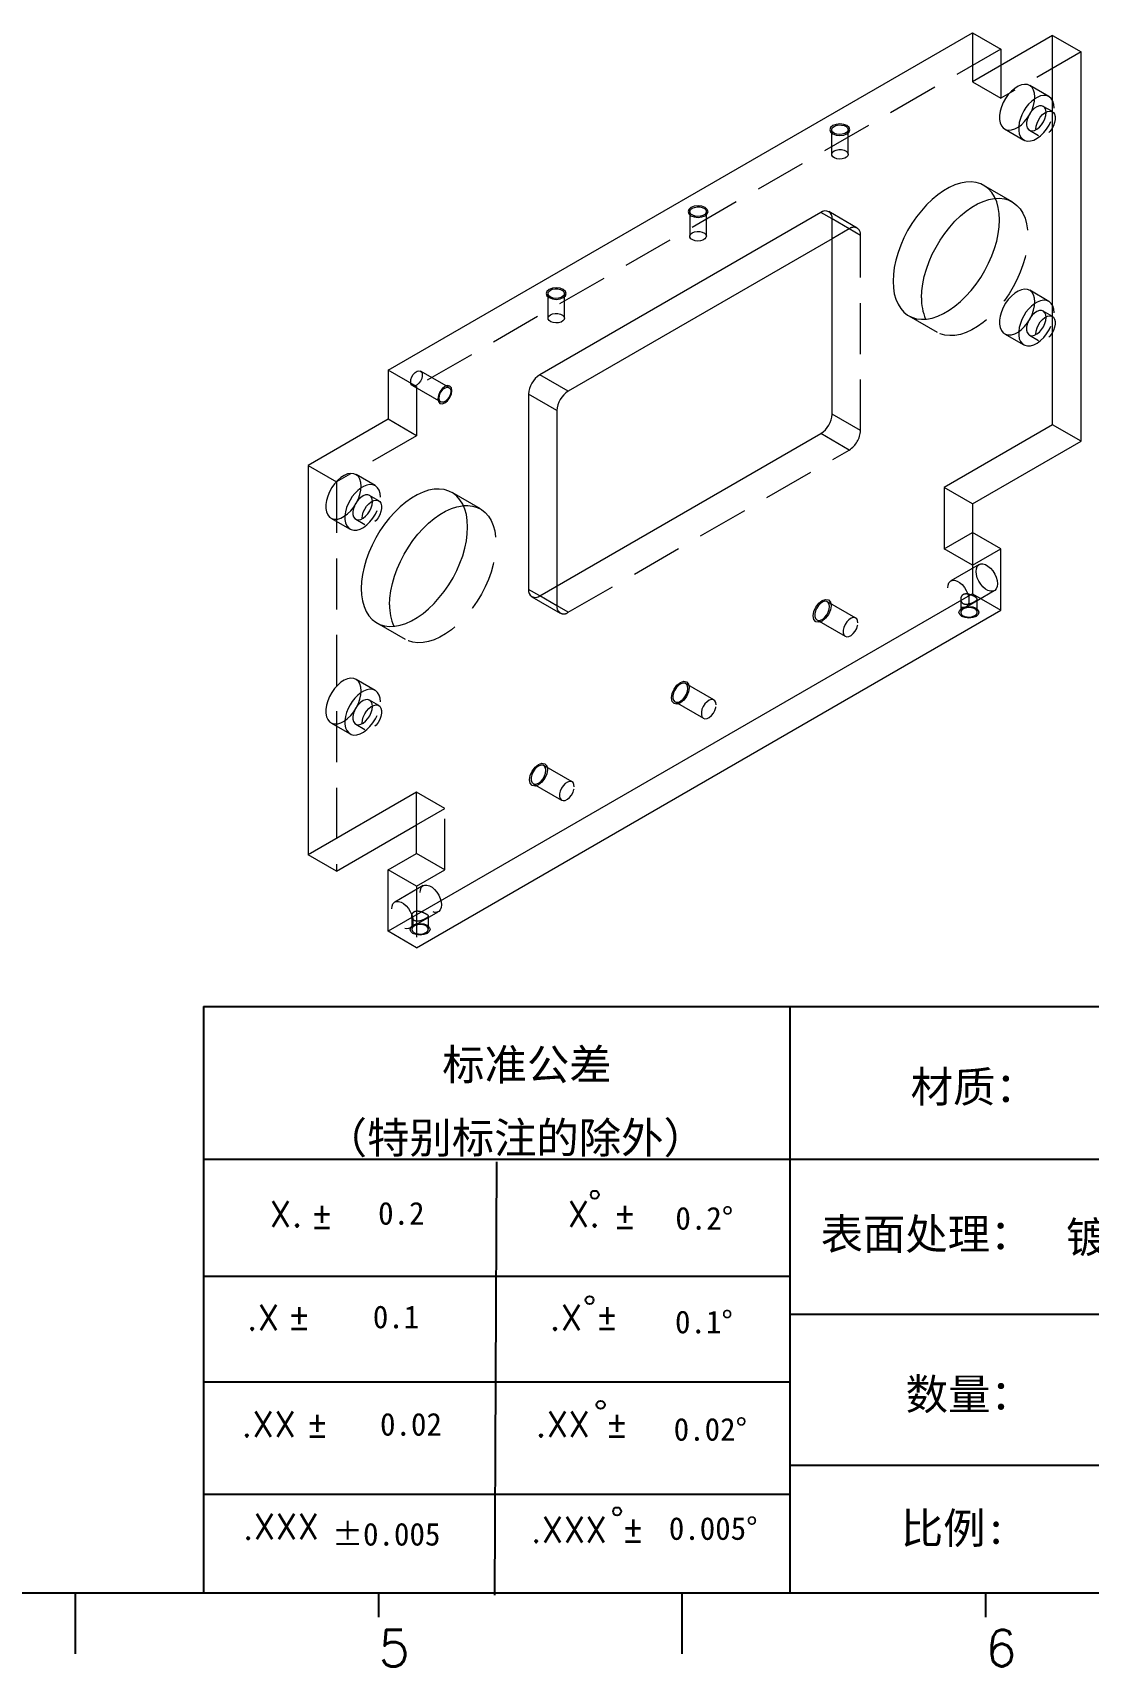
# Model space of a CAD drawing. Extents: x 83 to 30050, y -7164 to 695.
# Drawn here: x 17064 to 17274.5, y -3783.2 to -3457.6 of the extents above; entities that cross this region are included whole.
import ezdxf
from ezdxf.enums import TextEntityAlignment as Align

# ---------------------------------------------------------------- set-up
doc = ezdxf.new("R2010")
doc.units = 0
doc.header["$LTSCALE"] = 8
doc.header["$MEASUREMENT"] = 0
doc.linetypes.add('HIDDEN', pattern=[1.905, 1.27, -0.635])
doc.layers.get('0').update_dxf_attribs({"linetype": 'CONTINUOUS'})
doc.layers.add('41', color=3, linetype='CONTINUOUS')
doc.styles.add('SIMPLEX', font='SIMPLEX')
doc.styles.get("Standard").update_dxf_attribs({"font": '', "height": 4})
doc.styles.get('Standard').set_extended_font_data('SimSun')

# ---------------------------------------------------------------- blocks, each defined once
blk = doc.blocks.new('A$C0BB32EA6')
at = {"layer": '41'}
for p, q in [((341.34, 85.85), (615.63, 85.85)), ((341.34, 85.85), (341.34, 10.32)), ((416.87, 85.85), (416.87, 10.32)), ((615.63, 66.14), (341.34, 66.14)), ((378.86, 10.02), (379.1, 65.84)), ((341.34, 51.12), (416.87, 51.12)), ((615.63, 46.17), (416.87, 46.17)), ((341.34, 37.5), (401.12, 37.5)), ((341.34, 37.5), (416.87, 37.5)), ((615.63, 26.74), (416.87, 26.74)), ((341.34, 23.05), (401.87, 23.05)), ((341.34, 23.05), (401.87, 23.05)), ((341.34, 23.05), (401.87, 23.05)), ((341.34, 23.05), (401.87, 23.05)), ((341.34, 23.05), (401.87, 23.05)), ((341.34, 23.05), (416.87, 23.05)), ((12.02, 10.32), (615.63, 10.32)), ((324.77, 10.32), (324.77, 2.5)), ((326.34, 10.32), (401.87, 10.32)), ((363.87, 10.32), (363.87, 7.19)), ((402.96, 10.32), (402.96, 2.5)), ((442.06, 10.32), (442.06, 7.19))]:
    blk.add_line(p, q, dxfattribs=at)
for centre in [(391.73, 61.61), (391.07, 48.04), (392.49, 34.54), (394.6, 20.83)]:
    blk.add_circle(centre, 0.516, dxfattribs=at)
at = {"layer": '41', "linetype": 'Continuous'}
for s, p in [('标准公差', (372.08, 76.36)), ('材质：', (432.42, 73.5)), ('（特别标注的除外）', (356.94, 66.94)), ('表面处理：', (420.83, 54.55)), ('数量：', (431.79, 33.91)), ('比例:', (431.16, 16.65))]:
    blk.add_text(s, height=4, dxfattribs=at).set_placement(p)
at = {"layer": '41', "style": 'SIMPLEX'}
for s, height, p in [('X.', 3.284, (349.84, 57.49)), ('%%p', 3.284, (355.04, 57.36)), ('X.', 3.284, (388.21, 57.49)), ('%%p', 3.284, (394.07, 57.36)), ('.X', 3.284, (346.89, 44.16)), ('%%p', 3.284, (352.09, 44.33)), ('.X', 3.284, (385.9, 44.16)), ('%%p', 3.284, (391.76, 44.33)), ('.XX', 3.284, (346.2, 30.42)), ('.XX', 3.284, (384.11, 30.42)), ('%%p', 3.284, (354.44, 30.46)), ('%%p', 3.284, (393.01, 30.46)), ('.XXX', 3.284, (383.48, 16.83)), ('%%p', 3.284, (395.11, 16.95)), ('5', 4.69, (363.87, 0.87)), ('6', 4.69, (442.06, 0.87))]:
    blk.add_text(s, height=height, dxfattribs=at).set_placement(p)
at = {"layer": '41'}
for s, p in [('0.2', (363.82, 57.75)), ('0.2%%D', (402.12, 57.11)), ('0.1', (363.14, 44.41)), ('0.1%%D', (402.07, 43.76)), ('0.02', (364.07, 30.58)), ('0.02%%D', (401.9, 29.93)), ('0.005%%D', (401.27, 17.16))]:
    blk.add_text(s, height=2.929, dxfattribs=at).set_placement(p)
at = {"layer": '41', "style": 'SIMPLEX'}
blk.add_text('.XXX', height=3.284, dxfattribs=at).set_placement((351.31, 18.87), align=Align.MIDDLE_CENTER)
at = {"layer": '41'}
blk.add_text('%%P0.005', height=2.929, dxfattribs=at).set_placement((364.87, 17.89), align=Align.MIDDLE_CENTER)
at = {"layer": '41', "linetype": 'Continuous'}
for tag, p in [('材质', (457.07, 73.08)), ('代号', (522.6, 73.29)), ('审核', (523.65, 54.34)), ('名称', (585.81, 54.97)), ('表面处理', (452.44, 54.13)), ('数量', (457.5, 33.7)), ('设计', (523.23, 34.13)), ('件号', (586.65, 33.91)), ('比例', (457.5, 17.28)), ('版本', (587.08, 16.23))]:
    blk.add_attdef(tag, p, '', height=4, dxfattribs=at)

msp = doc.modelspace()

# ---------------------------------------------------------------- linework, layer by layer
at = {"color": 7, "linetype": 'Continuous', "lineweight": 15}
for p, q in [((17134.916, -3524.823), (17251.448, -3457.551)), ((17251.448, -3457.551), (17251.448, -3467.349)), ((17251.448, -3457.551), (17257.104, -3460.816)), ((17267.428, -3458.124), (17251.448, -3467.349)), ((17267.428, -3535.695), (17267.428, -3458.124)), ((17267.428, -3458.124), (17273.085, -3461.389)), ((17257.104, -3460.816), (17257.104, -3464.084)), ((17273.085, -3538.961), (17273.085, -3461.389)), ((17221.197, -3493.386), (17165.166, -3525.732)), ((17223.446, -3533.584), (17223.446, -3494.684)), ((17223.446, -3498.619), (17170.823, -3528.998)), ((17134.916, -3524.823), (17134.916, -3534.621)), ((17170.823, -3528.998), (17165.166, -3525.732)), ((17162.918, -3529.627), (17162.918, -3568.527)), ((17168.575, -3532.892), (17162.918, -3529.627)), ((17168.575, -3532.892), (17168.575, -3567.858)), ((17134.916, -3534.621), (17118.936, -3543.847)), ((17267.428, -3535.695), (17245.791, -3548.186)), ((17273.085, -3538.961), (17267.428, -3535.695)), ((17165.166, -3569.825), (17221.197, -3537.479)), ((17251.448, -3551.452), (17273.085, -3538.961)), ((17118.936, -3543.847), (17118.936, -3621.418)), ((17245.791, -3548.186), (17245.791, -3560.434)), ((17251.448, -3551.452), (17245.791, -3548.186)), ((17251.448, -3551.452), (17251.448, -3557.169)), ((17245.791, -3560.434), (17251.448, -3557.169)), ((17251.448, -3557.169), (17251.448, -3569.417)), ((17257.104, -3560.434), (17251.448, -3557.169)), ((17257.104, -3572.682), (17257.104, -3560.434)), ((17251.448, -3569.417), (17134.916, -3636.689)), ((17251.448, -3569.417), (17257.104, -3572.682)), ((17140.573, -3639.954), (17257.104, -3572.682)), ((17140.573, -3608.927), (17118.936, -3621.418)), ((17140.573, -3621.175), (17140.573, -3608.927)), ((17124.593, -3624.684), (17140.573, -3615.458)), ((17134.916, -3624.441), (17140.573, -3621.175)), ((17124.593, -3624.684), (17118.936, -3621.418)), ((17134.916, -3636.689), (17134.916, -3624.441)), ((17140.573, -3639.954), (17134.916, -3636.689))]:
    msp.add_line(p, q, dxfattribs=at)
at = {"color": 7, "linetype": 'HIDDEN', "lineweight": 0}
for p, q in [((17257.104, -3460.816), (17140.573, -3528.088)), ((17273.085, -3461.389), (17257.104, -3470.615)), ((17257.104, -3464.084), (17257.104, -3470.615)), ((17251.448, -3467.349), (17257.104, -3470.615)), ((17266.675, -3470.287), (17262.857, -3468.082)), ((17267.389, -3473.297), (17265.55, -3472.235)), ((17223.352, -3476.9), (17223.352, -3481.799)), ((17226.652, -3481.799), (17226.652, -3476.9)), ((17257.857, -3476.743), (17261.676, -3478.947)), ((17262.801, -3476.998), (17264.639, -3478.06)), ((17259.371, -3491.265), (17253.714, -3487.999)), ((17195.067, -3493.228), (17195.067, -3498.127)), ((17198.367, -3498.127), (17198.367, -3493.228)), ((17228.444, -3496.494), (17222.787, -3493.228)), ((17229.103, -3497.95), (17223.446, -3494.684)), ((17226.854, -3496.651), (17223.446, -3494.684)), ((17226.854, -3496.651), (17223.446, -3498.619)), ((17229.103, -3536.85), (17229.103, -3497.95)), ((17166.783, -3509.556), (17166.783, -3514.455)), ((17170.083, -3514.455), (17170.083, -3509.556)), ((17266.675, -3511.114), (17262.857, -3508.909)), ((17267.389, -3514.124), (17265.55, -3513.062)), ((17238.716, -3513.981), (17244.372, -3517.247)), ((17257.857, -3517.57), (17261.676, -3519.774)), ((17262.801, -3517.826), (17264.639, -3518.887)), ((17140.573, -3528.088), (17134.916, -3524.823)), ((17147.055, -3528.293), (17141.398, -3525.027)), ((17139.748, -3527.885), (17145.405, -3531.151)), ((17140.573, -3528.088), (17140.573, -3537.887)), ((17140.573, -3537.887), (17134.916, -3534.621)), ((17229.103, -3536.85), (17223.446, -3533.584)), ((17140.573, -3537.887), (17124.593, -3547.112)), ((17226.854, -3540.745), (17221.197, -3537.479)), ((17170.823, -3573.091), (17226.854, -3540.745)), ((17118.936, -3543.847), (17124.593, -3547.112)), ((17132.325, -3547.845), (17128.507, -3545.641)), ((17124.593, -3547.112), (17124.593, -3624.684)), ((17153.305, -3552.496), (17147.648, -3549.23)), ((17133.039, -3550.855), (17131.2, -3549.794)), ((17123.507, -3554.302), (17127.325, -3556.506)), ((17128.45, -3554.557), (17130.289, -3555.619)), ((17251.448, -3563.7), (17245.791, -3560.434)), ((17251.448, -3563.7), (17257.104, -3560.434)), ((17252.779, -3563.577), (17247.122, -3566.842)), ((17168.575, -3567.858), (17168.575, -3571.792)), ((17250.122, -3572.039), (17255.779, -3568.773)), ((17163.576, -3569.983), (17169.233, -3573.248)), ((17170.823, -3573.091), (17165.166, -3569.825)), ((17168.575, -3571.792), (17165.167, -3569.825)), ((17228.173, -3574.244), (17222.516, -3570.978)), ((17249.089, -3570.467), (17249.089, -3573.09)), ((17252.389, -3573.09), (17252.389, -3570.472)), ((17132.65, -3575.212), (17138.306, -3578.477)), ((17220.416, -3574.616), (17226.073, -3577.881)), ((17132.325, -3588.672), (17128.507, -3586.468)), ((17199.889, -3590.572), (17194.232, -3587.306)), ((17133.039, -3591.682), (17131.2, -3590.621)), ((17192.132, -3590.944), (17197.789, -3594.209)), ((17123.507, -3595.129), (17127.325, -3597.333)), ((17128.45, -3595.384), (17130.289, -3596.446)), ((17171.604, -3606.9), (17165.948, -3603.634)), ((17163.848, -3607.272), (17169.505, -3610.538)), ((17146.23, -3612.193), (17140.573, -3608.927)), ((17140.573, -3615.458), (17146.23, -3612.193)), ((17146.23, -3624.441), (17146.23, -3612.193)), ((17146.23, -3624.441), (17140.573, -3621.175)), ((17140.573, -3627.706), (17134.916, -3624.441)), ((17140.573, -3627.706), (17146.23, -3624.441)), ((17141.905, -3627.583), (17136.248, -3630.849)), ((17140.573, -3627.706), (17140.573, -3639.954)), ((17139.247, -3636.045), (17144.904, -3632.779)), ((17139.629, -3633.656), (17139.629, -3636.28)), ((17142.929, -3636.28), (17142.929, -3633.662))]:
    msp.add_line(p, q, dxfattribs=at)
at = {"color": 8, "linetype": 'Continuous', "lineweight": 15}
for p, q in [((17223.446, -3494.684), (17221.197, -3493.386)), ((17165.167, -3569.825), (17162.918, -3568.527))]:
    msp.add_line(p, q, dxfattribs=at)
at = {"color": 7, "linetype": 'Continuous', "lineweight": 15, "flags": 128}
for points in [[(17263.893, -3470.372), (17263.829, -3469.636), (17263.639, -3469), (17263.331, -3468.488), (17262.916, -3468.118), (17262.408, -3467.903), (17261.826, -3467.851), (17261.191, -3467.964), (17260.525, -3468.237), (17259.854, -3468.662), (17259.201, -3469.222), (17258.589, -3469.897), (17258.042, -3470.664), (17257.578, -3471.493), (17257.215, -3472.356), (17256.965, -3473.221), (17256.838, -3474.056), (17256.838, -3474.832), (17256.965, -3475.521), (17257.215, -3476.097), (17257.578, -3476.541), (17258.042, -3476.835), (17258.589, -3476.969), (17259.201, -3476.938), (17259.854, -3476.744), (17260.525, -3476.394), (17261.191, -3475.899), (17261.826, -3475.278), (17262.408, -3474.554), (17262.916, -3473.753), (17263.331, -3472.903), (17263.639, -3472.035), (17263.829, -3471.181), (17263.893, -3470.372)], [(17235.608, -3507.113), (17235.67, -3508.402), (17235.856, -3509.603), (17236.164, -3510.704), (17236.589, -3511.69), (17237.127, -3512.551), (17237.771, -3513.277), (17238.515, -3513.858), (17239.348, -3514.289), (17240.263, -3514.564), (17241.247, -3514.68), (17242.289, -3514.635), (17243.377, -3514.43), (17244.499, -3514.068), (17245.641, -3513.552), (17246.789, -3512.889), (17247.931, -3512.086), (17249.052, -3511.154), (17250.141, -3510.102), (17251.183, -3508.943), (17252.167, -3507.692), (17253.081, -3506.361), (17253.915, -3504.968), (17254.659, -3503.528), (17255.303, -3502.058), (17255.841, -3500.576), (17256.266, -3499.098), (17256.574, -3497.643), (17256.759, -3496.227), (17256.822, -3494.867), (17256.759, -3493.579), (17256.574, -3492.377), (17256.266, -3491.277), (17255.841, -3490.29), (17255.303, -3489.429), (17254.659, -3488.703), (17253.915, -3488.122), (17253.081, -3487.691), (17252.167, -3487.416), (17251.183, -3487.301), (17250.141, -3487.346), (17249.052, -3487.55), (17247.931, -3487.913), (17246.789, -3488.429), (17245.641, -3489.092), (17244.499, -3489.894), (17243.377, -3490.827), (17242.289, -3491.878), (17241.247, -3493.037), (17240.263, -3494.289), (17239.348, -3495.619), (17238.515, -3497.012), (17237.771, -3498.452), (17237.127, -3499.922), (17236.589, -3501.404), (17236.164, -3502.882), (17235.856, -3504.337), (17235.67, -3505.753), (17235.608, -3507.113)], [(17241.265, -3510.379), (17241.327, -3509.019), (17241.513, -3507.603), (17241.82, -3506.147), (17242.245, -3504.67), (17242.783, -3503.188), (17243.428, -3501.718), (17244.171, -3500.278), (17245.005, -3498.885), (17245.919, -3497.554), (17246.904, -3496.303), (17247.946, -3495.144), (17249.034, -3494.092), (17250.156, -3493.16), (17251.298, -3492.357), (17252.446, -3491.694), (17253.588, -3491.178), (17254.709, -3490.816), (17255.798, -3490.611), (17255.989, -3490.591)], [(17263.893, -3511.199), (17263.829, -3510.463), (17263.639, -3509.827), (17263.331, -3509.315), (17262.916, -3508.945), (17262.408, -3508.73), (17261.826, -3508.678), (17261.191, -3508.791), (17260.525, -3509.064), (17259.854, -3509.489), (17259.201, -3510.049), (17258.589, -3510.724), (17258.042, -3511.491), (17257.578, -3512.32), (17257.215, -3513.183), (17256.965, -3514.048), (17256.838, -3514.883), (17256.838, -3515.659), (17256.965, -3516.348), (17257.215, -3516.925), (17257.578, -3517.368), (17258.042, -3517.662), (17258.589, -3517.796), (17259.201, -3517.765), (17259.854, -3517.571), (17260.525, -3517.221), (17261.191, -3516.726), (17261.826, -3516.105), (17262.408, -3515.381), (17262.916, -3514.58), (17263.331, -3513.73), (17263.639, -3512.862), (17263.829, -3512.008), (17263.893, -3511.199)], [(17139.406, -3527.13), (17139.47, -3526.656), (17139.652, -3526.16), (17139.935, -3525.697), (17140.287, -3525.316), (17140.67, -3525.058), (17141.042, -3524.952), (17141.363, -3525.009), (17141.599, -3525.223), (17141.724, -3525.57), (17141.724, -3526.014), (17141.599, -3526.505), (17141.363, -3526.991), (17141.042, -3527.42), (17140.67, -3527.743), (17140.287, -3527.928), (17139.935, -3527.953), (17139.652, -3527.815), (17139.47, -3527.531), (17139.406, -3527.13)], [(17129.542, -3547.93), (17129.478, -3547.195), (17129.289, -3546.559), (17128.981, -3546.047), (17128.566, -3545.677), (17128.058, -3545.462), (17127.475, -3545.41), (17126.84, -3545.523), (17126.175, -3545.796), (17125.504, -3546.221), (17124.85, -3546.781), (17124.239, -3547.456), (17123.691, -3548.222), (17123.228, -3549.052), (17122.864, -3549.915), (17122.614, -3550.779), (17122.487, -3551.615), (17122.487, -3552.391), (17122.614, -3553.08), (17122.864, -3553.656), (17123.228, -3554.099), (17123.691, -3554.393), (17124.239, -3554.528), (17124.85, -3554.497), (17125.504, -3554.303), (17126.175, -3553.952), (17126.84, -3553.458), (17127.475, -3552.837), (17128.058, -3552.113), (17128.566, -3551.312), (17128.981, -3550.462), (17129.289, -3549.594), (17129.478, -3548.74), (17129.542, -3547.93)], [(17150.756, -3556.098), (17150.693, -3554.809), (17150.508, -3553.608), (17150.2, -3552.507), (17149.775, -3551.521), (17149.237, -3550.66), (17148.593, -3549.934), (17147.849, -3549.352), (17147.015, -3548.922), (17146.101, -3548.647), (17145.117, -3548.531), (17144.075, -3548.576), (17142.986, -3548.781), (17141.865, -3549.143), (17140.723, -3549.659), (17139.575, -3550.322), (17138.433, -3551.125), (17137.311, -3552.057), (17136.223, -3553.109), (17135.181, -3554.268), (17134.197, -3555.519), (17133.282, -3556.85), (17132.449, -3558.243), (17131.705, -3559.683), (17131.061, -3561.153), (17130.523, -3562.635), (17130.098, -3564.112), (17129.79, -3565.568), (17129.604, -3566.984), (17129.542, -3568.344), (17129.604, -3569.632), (17129.79, -3570.834), (17130.098, -3571.934), (17130.523, -3572.921), (17131.061, -3573.782), (17131.705, -3574.508), (17132.449, -3575.089), (17133.282, -3575.52), (17134.197, -3575.795), (17135.181, -3575.91), (17136.223, -3575.865), (17137.311, -3575.661), (17138.433, -3575.298), (17139.575, -3574.782), (17140.723, -3574.119), (17141.865, -3573.317), (17142.986, -3572.384), (17144.075, -3571.333), (17145.117, -3570.174), (17146.101, -3568.922), (17147.015, -3567.592), (17147.849, -3566.198), (17148.593, -3564.758), (17149.237, -3563.289), (17149.775, -3561.806), (17150.2, -3560.329), (17150.508, -3558.874), (17150.693, -3557.458), (17150.756, -3556.098)], [(17135.199, -3571.609), (17135.261, -3570.249), (17135.447, -3568.833), (17135.754, -3567.378), (17136.179, -3565.901), (17136.717, -3564.418), (17137.362, -3562.949), (17138.105, -3561.509), (17138.939, -3560.115), (17139.853, -3558.785), (17140.838, -3557.533), (17141.88, -3556.375), (17142.968, -3555.323), (17144.09, -3554.39), (17145.232, -3553.588), (17146.38, -3552.925), (17147.522, -3552.409), (17148.643, -3552.047), (17149.732, -3551.842), (17149.923, -3551.822)], [(17252.157, -3564.95), (17252.219, -3564.4), (17252.4, -3563.952), (17252.691, -3563.634), (17253.074, -3563.463), (17253.527, -3563.45), (17254.023, -3563.595), (17254.534, -3563.891), (17255.031, -3564.319), (17255.484, -3564.854), (17255.867, -3565.467), (17256.157, -3566.121), (17256.338, -3566.778), (17256.4, -3567.399), (17256.338, -3567.95), (17256.157, -3568.398), (17255.867, -3568.716), (17255.484, -3568.886), (17255.031, -3568.899), (17254.534, -3568.754), (17254.023, -3568.459), (17253.527, -3568.031), (17253.074, -3567.495), (17252.691, -3566.883), (17252.4, -3566.229), (17252.219, -3565.572), (17252.157, -3564.95)], [(17222.951, -3571.94), (17222.885, -3571.472), (17222.693, -3571.123), (17222.392, -3570.922), (17222.009, -3570.887), (17221.577, -3571.023), (17221.136, -3571.316), (17220.724, -3571.74), (17220.378, -3572.259), (17220.128, -3572.825), (17219.998, -3573.389), (17219.998, -3573.9), (17220.128, -3574.313), (17220.378, -3574.592), (17220.724, -3574.71), (17221.136, -3574.659), (17221.577, -3574.443), (17222.009, -3574.08), (17222.392, -3573.603), (17222.693, -3573.055), (17222.885, -3572.483), (17222.951, -3571.94)], [(17251.906, -3573.763), (17252.221, -3573.508), (17252.376, -3573.208), (17252.354, -3572.894), (17252.156, -3572.602), (17251.805, -3572.363), (17251.339, -3572.202), (17250.807, -3572.138), (17250.268, -3572.177), (17249.78, -3572.315), (17249.396, -3572.536), (17249.157, -3572.818), (17249.09, -3573.129), (17249.202, -3573.436), (17249.48, -3573.705), (17249.894, -3573.908), (17250.4, -3574.022), (17250.943, -3574.035), (17251.464, -3573.945), (17251.906, -3573.763)], [(17129.542, -3588.757), (17129.478, -3588.022), (17129.289, -3587.386), (17128.981, -3586.874), (17128.566, -3586.504), (17128.058, -3586.289), (17127.475, -3586.237), (17126.84, -3586.35), (17126.175, -3586.623), (17125.504, -3587.048), (17124.85, -3587.608), (17124.239, -3588.283), (17123.691, -3589.049), (17123.228, -3589.879), (17122.864, -3590.742), (17122.614, -3591.606), (17122.487, -3592.442), (17122.487, -3593.218), (17122.614, -3593.907), (17122.864, -3594.483), (17123.228, -3594.926), (17123.691, -3595.22), (17124.239, -3595.355), (17124.85, -3595.324), (17125.504, -3595.13), (17126.175, -3594.779), (17126.84, -3594.285), (17127.475, -3593.664), (17128.058, -3592.94), (17128.566, -3592.139), (17128.981, -3591.289), (17129.289, -3590.421), (17129.478, -3589.567), (17129.542, -3588.757)], [(17194.667, -3588.268), (17194.601, -3587.8), (17194.409, -3587.451), (17194.108, -3587.25), (17193.724, -3587.216), (17193.293, -3587.351), (17192.851, -3587.644), (17192.439, -3588.069), (17192.093, -3588.587), (17191.844, -3589.153), (17191.714, -3589.717), (17191.714, -3590.228), (17191.844, -3590.641), (17192.093, -3590.92), (17192.439, -3591.039), (17192.851, -3590.988), (17193.293, -3590.771), (17193.724, -3590.408), (17194.108, -3589.931), (17194.409, -3589.383), (17194.601, -3588.811), (17194.667, -3588.268)], [(17166.383, -3604.596), (17166.317, -3604.129), (17166.125, -3603.779), (17165.823, -3603.578), (17165.44, -3603.544), (17165.009, -3603.679), (17164.567, -3603.972), (17164.155, -3604.397), (17163.809, -3604.915), (17163.56, -3605.482), (17163.429, -3606.045), (17163.429, -3606.556), (17163.56, -3606.97), (17163.809, -3607.248), (17164.155, -3607.367), (17164.567, -3607.316), (17165.009, -3607.099), (17165.44, -3606.736), (17165.823, -3606.259), (17166.125, -3605.711), (17166.317, -3605.139), (17166.383, -3604.596)], [(17142.445, -3636.953), (17142.761, -3636.698), (17142.916, -3636.398), (17142.894, -3636.084), (17142.696, -3635.792), (17142.345, -3635.553), (17141.879, -3635.392), (17141.347, -3635.328), (17140.808, -3635.367), (17140.32, -3635.504), (17139.936, -3635.726), (17139.697, -3636.008), (17139.63, -3636.319), (17139.742, -3636.626), (17140.02, -3636.895), (17140.434, -3637.098), (17140.94, -3637.212), (17141.483, -3637.225), (17142.003, -3637.135), (17142.445, -3636.953)]]:
    msp.add_lwpolyline(points, dxfattribs=at)
at = {"color": 7, "linetype": 'HIDDEN', "lineweight": 0, "flags": 128}
for points in [[(17267.711, -3472.576), (17267.647, -3471.84), (17267.458, -3471.205), (17267.15, -3470.693), (17266.734, -3470.322), (17266.226, -3470.107), (17265.644, -3470.055), (17265.009, -3470.168), (17264.344, -3470.442), (17263.88, -3470.719)], [(17260.652, -3476.311), (17260.656, -3477.037), (17260.783, -3477.725), (17261.033, -3478.302), (17261.396, -3478.745), (17261.86, -3479.039), (17262.408, -3479.173), (17263.019, -3479.143), (17263.672, -3478.948), (17264.344, -3478.598), (17265.009, -3478.103), (17265.644, -3477.483), (17266.226, -3476.759), (17266.734, -3475.957), (17267.15, -3475.107), (17267.458, -3474.239), (17267.647, -3473.385), (17267.711, -3472.576), (17267.711, -3472.576)], [(17262.521, -3474.392), (17262.367, -3474.834), (17262.246, -3475.449), (17262.246, -3476.012), (17262.367, -3476.487), (17262.602, -3476.845), (17262.936, -3477.063), (17263.347, -3477.127), (17263.811, -3477.033), (17264.298, -3476.787), (17264.776, -3476.406), (17265.217, -3475.911), (17265.593, -3475.336), (17265.879, -3474.715), (17266.059, -3474.088), (17266.12, -3473.494), (17266.12, -3473.494)], [(17266.12, -3473.494), (17266.059, -3472.971), (17265.879, -3472.551), (17265.593, -3472.261), (17265.217, -3472.119), (17264.776, -3472.134), (17264.298, -3472.305), (17263.811, -3472.621), (17263.347, -3473.063), (17263.153, -3473.297)], [(17264.069, -3476.801), (17264.13, -3476.207), (17264.31, -3475.58), (17264.596, -3474.959), (17264.972, -3474.384), (17265.413, -3473.89), (17265.892, -3473.508), (17266.378, -3473.262), (17266.842, -3473.168), (17267.253, -3473.232), (17267.587, -3473.45), (17267.822, -3473.808), (17267.943, -3474.283), (17267.943, -3474.846), (17267.822, -3475.461), (17267.587, -3476.09), (17267.253, -3476.693), (17266.842, -3477.232), (17266.378, -3477.674), (17265.892, -3477.99), (17265.413, -3478.161), (17264.972, -3478.176), (17264.596, -3478.034), (17264.31, -3477.744), (17264.13, -3477.324), (17264.069, -3476.801)], [(17223.835, -3476.226), (17224.277, -3476.044), (17224.798, -3475.954), (17225.34, -3475.967), (17225.846, -3476.081), (17226.261, -3476.284), (17226.539, -3476.553), (17226.65, -3476.86), (17226.583, -3477.171), (17226.345, -3477.453), (17225.96, -3477.675), (17225.473, -3477.812), (17224.934, -3477.851), (17224.402, -3477.787), (17223.935, -3477.626), (17223.584, -3477.387), (17223.387, -3477.095), (17223.364, -3476.782), (17223.519, -3476.481), (17223.835, -3476.226)], [(17223.835, -3481.125), (17224.277, -3480.943), (17224.798, -3480.854), (17225.34, -3480.867), (17225.846, -3480.981), (17226.261, -3481.183), (17226.539, -3481.453), (17226.65, -3481.759), (17226.583, -3482.071), (17226.345, -3482.352), (17225.96, -3482.574), (17225.473, -3482.712), (17224.934, -3482.751), (17224.402, -3482.686), (17223.935, -3482.526), (17223.584, -3482.286), (17223.387, -3481.994), (17223.364, -3481.681), (17223.519, -3481.38), (17223.835, -3481.125)], [(17255.989, -3490.591), (17256.84, -3490.566), (17257.824, -3490.682), (17258.738, -3490.957), (17259.572, -3491.387), (17260.316, -3491.969), (17260.96, -3492.695), (17261.498, -3493.556), (17261.923, -3494.542), (17262.23, -3495.643), (17262.416, -3496.844), (17262.478, -3498.133), (17262.416, -3499.493), (17262.23, -3500.909), (17261.923, -3502.364), (17261.498, -3503.842), (17260.96, -3505.324), (17260.316, -3506.794), (17259.572, -3508.234), (17258.738, -3509.627), (17257.824, -3510.957), (17256.84, -3512.209), (17255.798, -3513.368), (17254.709, -3514.419), (17253.588, -3515.352), (17252.446, -3516.154), (17251.298, -3516.817), (17250.156, -3517.333), (17249.034, -3517.696), (17247.946, -3517.9), (17246.904, -3517.945), (17245.919, -3517.83), (17245.005, -3517.555), (17244.171, -3517.124), (17243.428, -3516.543), (17242.783, -3515.817), (17242.245, -3514.956), (17242.098, -3514.655)], [(17195.551, -3492.554), (17195.993, -3492.372), (17196.513, -3492.283), (17197.056, -3492.295), (17197.562, -3492.409), (17197.977, -3492.612), (17198.255, -3492.881), (17198.366, -3493.188), (17198.299, -3493.5), (17198.06, -3493.781), (17197.676, -3494.003), (17197.188, -3494.141), (17196.649, -3494.179), (17196.118, -3494.115), (17195.651, -3493.955), (17195.3, -3493.715), (17195.103, -3493.423), (17195.08, -3493.11), (17195.235, -3492.809), (17195.551, -3492.554)], [(17195.551, -3497.453), (17195.993, -3497.271), (17196.513, -3497.182), (17197.056, -3497.195), (17197.562, -3497.309), (17197.977, -3497.511), (17198.255, -3497.781), (17198.366, -3498.088), (17198.299, -3498.399), (17198.06, -3498.68), (17197.676, -3498.902), (17197.188, -3499.04), (17196.649, -3499.079), (17196.118, -3499.014), (17195.651, -3498.854), (17195.3, -3498.615), (17195.103, -3498.322), (17195.08, -3498.009), (17195.235, -3497.709), (17195.551, -3497.453)], [(17167.266, -3508.882), (17167.708, -3508.7), (17168.229, -3508.611), (17168.772, -3508.624), (17169.278, -3508.738), (17169.692, -3508.94), (17169.97, -3509.21), (17170.082, -3509.517), (17170.015, -3509.828), (17169.776, -3510.109), (17169.392, -3510.331), (17168.904, -3510.469), (17168.365, -3510.508), (17167.833, -3510.443), (17167.367, -3510.283), (17167.016, -3510.043), (17166.818, -3509.751), (17166.796, -3509.438), (17166.951, -3509.138), (17167.266, -3508.882)], [(17167.266, -3513.782), (17167.708, -3513.599), (17168.229, -3513.51), (17168.772, -3513.523), (17169.278, -3513.637), (17169.692, -3513.84), (17169.97, -3514.109), (17170.082, -3514.416), (17170.015, -3514.727), (17169.776, -3515.009), (17169.392, -3515.23), (17168.904, -3515.368), (17168.365, -3515.407), (17167.833, -3515.342), (17167.367, -3515.182), (17167.016, -3514.943), (17166.818, -3514.651), (17166.796, -3514.337), (17166.951, -3514.037), (17167.266, -3513.782)], [(17260.652, -3517.138), (17260.656, -3517.864), (17260.783, -3518.552), (17261.033, -3519.129), (17261.396, -3519.572), (17261.86, -3519.866), (17262.408, -3520), (17263.019, -3519.97), (17263.672, -3519.776), (17264.344, -3519.425), (17265.009, -3518.93), (17265.644, -3518.31), (17266.226, -3517.586), (17266.734, -3516.784), (17267.15, -3515.934), (17267.458, -3515.066), (17267.647, -3514.212), (17267.711, -3513.403), (17267.711, -3513.403)], [(17266.12, -3514.321), (17266.059, -3513.798), (17265.879, -3513.378), (17265.593, -3513.088), (17265.217, -3512.946), (17264.776, -3512.961), (17264.298, -3513.132), (17263.811, -3513.449), (17263.347, -3513.89), (17263.153, -3514.124)], [(17267.711, -3513.403), (17267.647, -3512.667), (17267.458, -3512.032), (17267.15, -3511.52), (17266.734, -3511.149), (17266.226, -3510.934), (17265.644, -3510.882), (17265.009, -3510.995), (17264.344, -3511.269), (17263.88, -3511.546)], [(17262.521, -3515.219), (17262.367, -3515.661), (17262.246, -3516.276), (17262.246, -3516.839), (17262.367, -3517.314), (17262.602, -3517.672), (17262.936, -3517.89), (17263.347, -3517.954), (17263.811, -3517.86), (17264.298, -3517.614), (17264.776, -3517.233), (17265.217, -3516.738), (17265.593, -3516.163), (17265.879, -3515.542), (17266.059, -3514.915), (17266.12, -3514.321), (17266.12, -3514.321)], [(17264.069, -3517.628), (17264.13, -3517.034), (17264.31, -3516.407), (17264.596, -3515.786), (17264.972, -3515.211), (17265.413, -3514.717), (17265.892, -3514.335), (17266.378, -3514.089), (17266.842, -3513.995), (17267.253, -3514.06), (17267.587, -3514.277), (17267.822, -3514.635), (17267.943, -3515.11), (17267.943, -3515.673), (17267.822, -3516.288), (17267.587, -3516.917), (17267.253, -3517.52), (17266.842, -3518.059), (17266.378, -3518.501), (17265.892, -3518.817), (17265.413, -3518.988), (17264.972, -3519.003), (17264.596, -3518.861), (17264.31, -3518.571), (17264.13, -3518.151), (17264.069, -3517.628)], [(17145.063, -3530.395), (17145.127, -3529.922), (17145.309, -3529.426), (17145.592, -3528.962), (17145.944, -3528.581), (17146.326, -3528.324), (17146.699, -3528.218), (17147.02, -3528.275), (17147.256, -3528.488), (17147.381, -3528.836), (17147.381, -3529.279), (17147.256, -3529.771), (17147.02, -3530.257), (17146.699, -3530.685), (17146.326, -3531.009), (17145.944, -3531.193), (17145.592, -3531.218), (17145.309, -3531.081), (17145.127, -3530.796), (17145.063, -3530.395)], [(17133.361, -3550.135), (17133.297, -3549.399), (17133.107, -3548.763), (17132.799, -3548.251), (17132.384, -3547.881), (17131.876, -3547.666), (17131.294, -3547.614), (17130.659, -3547.727), (17129.993, -3548), (17129.53, -3548.278)], [(17126.302, -3553.869), (17126.306, -3554.595), (17126.433, -3555.284), (17126.683, -3555.861), (17127.046, -3556.304), (17127.51, -3556.598), (17128.057, -3556.732), (17128.669, -3556.701), (17129.322, -3556.507), (17129.993, -3556.157), (17130.659, -3555.662), (17131.294, -3555.042), (17131.876, -3554.317), (17132.384, -3553.516), (17132.799, -3552.666), (17133.107, -3551.798), (17133.297, -3550.944), (17133.361, -3550.135), (17133.361, -3550.135)], [(17128.171, -3551.951), (17128.017, -3552.393), (17127.896, -3553.008), (17127.896, -3553.571), (17128.017, -3554.046), (17128.252, -3554.404), (17128.586, -3554.621), (17128.997, -3554.685), (17129.461, -3554.592), (17129.947, -3554.346), (17130.426, -3553.964), (17130.867, -3553.47), (17131.243, -3552.894), (17131.529, -3552.274), (17131.709, -3551.647), (17131.77, -3551.053), (17131.77, -3551.053)], [(17131.77, -3551.053), (17131.709, -3550.53), (17131.529, -3550.11), (17131.243, -3549.82), (17130.867, -3549.678), (17130.426, -3549.693), (17129.947, -3549.864), (17129.461, -3550.18), (17128.997, -3550.622), (17128.803, -3550.855)], [(17129.719, -3554.36), (17129.78, -3553.766), (17129.96, -3553.139), (17130.246, -3552.518), (17130.622, -3551.943), (17131.063, -3551.448), (17131.542, -3551.066), (17132.028, -3550.821), (17132.492, -3550.727), (17132.903, -3550.791), (17133.237, -3551.009), (17133.472, -3551.367), (17133.593, -3551.842), (17133.593, -3552.405), (17133.472, -3553.02), (17133.237, -3553.649), (17132.903, -3554.252), (17132.492, -3554.791), (17132.028, -3555.232), (17131.542, -3555.549), (17131.063, -3555.719), (17130.622, -3555.734), (17130.246, -3555.592), (17129.96, -3555.302), (17129.78, -3554.883), (17129.719, -3554.36)], [(17149.923, -3551.822), (17150.774, -3551.797), (17151.758, -3551.913), (17152.672, -3552.187), (17153.506, -3552.618), (17154.25, -3553.2), (17154.894, -3553.925), (17155.432, -3554.786), (17155.857, -3555.773), (17156.164, -3556.874), (17156.35, -3558.075), (17156.412, -3559.363), (17156.35, -3560.723), (17156.164, -3562.139), (17155.857, -3563.595), (17155.432, -3565.072), (17154.894, -3566.554), (17154.25, -3568.024), (17153.506, -3569.464), (17152.672, -3570.857), (17151.758, -3572.188), (17150.774, -3573.44), (17149.732, -3574.598), (17148.643, -3575.65), (17147.522, -3576.583), (17146.38, -3577.385), (17145.232, -3578.048), (17144.09, -3578.564), (17142.968, -3578.926), (17141.88, -3579.131), (17140.838, -3579.176), (17139.853, -3579.06), (17138.939, -3578.785), (17138.105, -3578.355), (17137.362, -3577.773), (17136.717, -3577.048), (17136.179, -3576.186), (17136.032, -3575.885)], [(17246.501, -3568.216), (17246.562, -3567.665), (17246.744, -3567.218), (17247.034, -3566.899), (17247.417, -3566.729), (17247.87, -3566.716), (17248.366, -3566.861), (17248.878, -3567.156), (17249.374, -3567.584), (17249.827, -3568.12), (17250.21, -3568.733), (17250.5, -3569.386), (17250.682, -3570.043), (17250.743, -3570.665), (17250.682, -3571.216), (17250.5, -3571.663), (17250.21, -3571.981), (17249.827, -3572.152), (17249.374, -3572.165), (17248.878, -3572.02), (17248.366, -3571.725), (17247.87, -3571.297), (17247.417, -3570.761), (17247.034, -3570.148), (17246.744, -3569.494), (17246.562, -3568.838), (17246.501, -3568.216)], [(17228.608, -3575.205), (17228.542, -3574.738), (17228.35, -3574.388), (17228.049, -3574.187), (17227.666, -3574.153), (17227.234, -3574.289), (17226.793, -3574.582), (17226.381, -3575.006), (17226.035, -3575.525), (17225.785, -3576.091), (17225.655, -3576.655), (17225.655, -3577.166), (17225.785, -3577.579), (17226.035, -3577.857), (17226.381, -3577.976), (17226.793, -3577.925), (17227.234, -3577.708), (17227.666, -3577.346), (17228.049, -3576.869), (17228.35, -3576.32), (17228.542, -3575.749), (17228.608, -3575.205)], [(17133.361, -3590.962), (17133.297, -3590.226), (17133.107, -3589.59), (17132.799, -3589.078), (17132.384, -3588.708), (17131.876, -3588.493), (17131.294, -3588.441), (17130.659, -3588.554), (17129.993, -3588.827), (17129.53, -3589.105)], [(17126.302, -3594.696), (17126.306, -3595.423), (17126.433, -3596.111), (17126.683, -3596.688), (17127.046, -3597.131), (17127.51, -3597.425), (17128.057, -3597.559), (17128.669, -3597.528), (17129.322, -3597.334), (17129.993, -3596.984), (17130.659, -3596.489), (17131.294, -3595.869), (17131.876, -3595.144), (17132.384, -3594.343), (17132.799, -3593.493), (17133.107, -3592.625), (17133.297, -3591.771), (17133.361, -3590.962), (17133.361, -3590.962)], [(17128.171, -3592.778), (17128.017, -3593.22), (17127.896, -3593.835), (17127.896, -3594.398), (17128.017, -3594.873), (17128.252, -3595.231), (17128.586, -3595.448), (17128.997, -3595.512), (17129.461, -3595.419), (17129.947, -3595.173), (17130.426, -3594.791), (17130.867, -3594.297), (17131.243, -3593.722), (17131.529, -3593.101), (17131.709, -3592.474), (17131.77, -3591.88), (17131.77, -3591.88)], [(17131.77, -3591.88), (17131.709, -3591.357), (17131.529, -3590.937), (17131.243, -3590.647), (17130.867, -3590.505), (17130.426, -3590.52), (17129.947, -3590.691), (17129.461, -3591.007), (17128.997, -3591.449), (17128.803, -3591.682)], [(17129.719, -3595.187), (17129.78, -3594.593), (17129.96, -3593.966), (17130.246, -3593.345), (17130.622, -3592.77), (17131.063, -3592.275), (17131.542, -3591.893), (17132.028, -3591.648), (17132.492, -3591.554), (17132.903, -3591.618), (17133.237, -3591.836), (17133.472, -3592.194), (17133.593, -3592.669), (17133.593, -3593.232), (17133.472, -3593.847), (17133.237, -3594.476), (17132.903, -3595.079), (17132.492, -3595.618), (17132.028, -3596.059), (17131.542, -3596.376), (17131.063, -3596.546), (17130.622, -3596.561), (17130.246, -3596.419), (17129.96, -3596.129), (17129.78, -3595.71), (17129.719, -3595.187)], [(17200.324, -3591.533), (17200.258, -3591.066), (17200.066, -3590.716), (17199.765, -3590.516), (17199.381, -3590.481), (17198.95, -3590.617), (17198.508, -3590.91), (17198.096, -3591.334), (17197.75, -3591.853), (17197.501, -3592.419), (17197.37, -3592.983), (17197.37, -3593.494), (17197.501, -3593.907), (17197.75, -3594.185), (17198.096, -3594.304), (17198.508, -3594.253), (17198.95, -3594.037), (17199.381, -3593.674), (17199.765, -3593.197), (17200.066, -3592.648), (17200.258, -3592.077), (17200.324, -3591.533)], [(17172.039, -3607.862), (17171.973, -3607.394), (17171.781, -3607.045), (17171.48, -3606.844), (17171.097, -3606.809), (17170.665, -3606.945), (17170.224, -3607.238), (17169.812, -3607.662), (17169.466, -3608.181), (17169.217, -3608.747), (17169.086, -3609.311), (17169.086, -3609.822), (17169.217, -3610.235), (17169.466, -3610.514), (17169.812, -3610.632), (17170.224, -3610.581), (17170.665, -3610.365), (17171.097, -3610.002), (17171.48, -3609.525), (17171.781, -3608.976), (17171.973, -3608.405), (17172.039, -3607.862)], [(17141.283, -3628.957), (17141.345, -3628.406), (17141.526, -3627.958), (17141.817, -3627.64), (17142.199, -3627.47), (17142.652, -3627.457), (17143.149, -3627.602), (17143.66, -3627.897), (17144.157, -3628.325), (17144.609, -3628.861), (17144.992, -3629.473), (17145.283, -3630.127), (17145.464, -3630.784), (17145.526, -3631.406), (17145.464, -3631.956), (17145.283, -3632.404), (17144.992, -3632.722), (17144.609, -3632.893), (17144.157, -3632.906), (17143.66, -3632.761), (17143.149, -3632.465), (17142.652, -3632.037), (17142.199, -3631.502), (17141.817, -3630.889), (17141.526, -3630.235), (17141.345, -3629.578), (17141.283, -3628.957)], [(17135.626, -3632.222), (17135.688, -3631.672), (17135.869, -3631.224), (17136.16, -3630.906), (17136.543, -3630.735), (17136.995, -3630.722), (17137.492, -3630.867), (17138.003, -3631.163), (17138.5, -3631.591), (17138.953, -3632.126), (17139.335, -3632.739), (17139.626, -3633.393), (17139.807, -3634.05), (17139.869, -3634.671), (17139.807, -3635.222), (17139.626, -3635.67), (17139.335, -3635.988), (17138.953, -3636.158), (17138.5, -3636.172), (17138.003, -3636.026), (17137.492, -3635.731), (17136.995, -3635.303), (17136.543, -3634.767), (17136.16, -3634.155), (17135.869, -3633.501), (17135.688, -3632.844), (17135.626, -3632.222)]]:
    msp.add_lwpolyline(points, dxfattribs=at)
at = {"color": 7, "linetype": 'Continuous', "lineweight": 0, "flags": 128}
for points in [[(17223.588, -3476.083), (17223.154, -3476.458), (17223.002, -3476.9), (17223.154, -3477.341), (17223.588, -3477.716), (17224.236, -3477.966), (17225.002, -3478.054), (17225.767, -3477.966), (17226.416, -3477.716), (17226.849, -3477.341), (17227.002, -3476.9), (17226.849, -3476.458), (17226.416, -3476.083), (17225.767, -3475.833), (17225.002, -3475.745), (17224.236, -3475.833), (17223.588, -3476.083)], [(17195.303, -3492.411), (17194.87, -3492.786), (17194.717, -3493.228), (17194.87, -3493.67), (17195.303, -3494.044), (17195.952, -3494.294), (17196.717, -3494.382), (17197.483, -3494.294), (17198.132, -3494.044), (17198.565, -3493.67), (17198.717, -3493.228), (17198.565, -3492.786), (17198.132, -3492.411), (17197.483, -3492.161), (17196.717, -3492.073), (17195.952, -3492.161), (17195.303, -3492.411)], [(17167.019, -3508.739), (17166.585, -3509.114), (17166.433, -3509.556), (17166.585, -3509.998), (17167.019, -3510.372), (17167.668, -3510.623), (17168.433, -3510.71), (17169.199, -3510.623), (17169.847, -3510.372), (17170.281, -3509.998), (17170.433, -3509.556), (17170.281, -3509.114), (17169.847, -3508.739), (17169.199, -3508.489), (17168.433, -3508.401), (17167.668, -3508.489), (17167.019, -3508.739)], [(17146.23, -3528.089), (17145.689, -3528.526), (17145.23, -3529.144), (17144.923, -3529.851), (17144.816, -3530.538), (17144.923, -3531.101), (17145.23, -3531.454), (17145.689, -3531.543), (17146.23, -3531.355), (17146.771, -3530.918), (17147.23, -3530.299), (17147.537, -3529.593), (17147.644, -3528.906), (17147.537, -3528.343), (17147.23, -3527.99), (17146.771, -3527.901), (17146.23, -3528.089)], [(17221.466, -3574.838), (17220.79, -3575.073), (17220.216, -3574.962), (17219.833, -3574.521), (17219.698, -3573.817), (17219.833, -3572.959), (17220.216, -3572.075), (17220.79, -3571.301), (17221.466, -3570.756), (17222.143, -3570.52), (17222.716, -3570.632), (17223.099, -3571.073), (17223.234, -3571.776), (17223.099, -3572.635), (17222.716, -3573.519), (17222.143, -3574.292), (17221.466, -3574.838)], [(17252.153, -3573.906), (17251.504, -3574.156), (17250.739, -3574.244), (17249.973, -3574.156), (17249.325, -3573.906), (17248.891, -3573.532), (17248.739, -3573.09), (17248.891, -3572.648), (17249.325, -3572.273), (17249.973, -3572.023), (17250.739, -3571.935), (17251.504, -3572.023), (17252.153, -3572.273), (17252.587, -3572.648), (17252.739, -3573.09), (17252.587, -3573.532), (17252.153, -3573.906)], [(17193.182, -3591.166), (17192.505, -3591.402), (17191.932, -3591.29), (17191.549, -3590.849), (17191.414, -3590.146), (17191.549, -3589.287), (17191.932, -3588.403), (17192.505, -3587.63), (17193.182, -3587.084), (17193.858, -3586.849), (17194.432, -3586.96), (17194.815, -3587.401), (17194.95, -3588.105), (17194.815, -3588.963), (17194.432, -3589.847), (17193.858, -3590.62), (17193.182, -3591.166)], [(17164.898, -3607.495), (17164.221, -3607.73), (17163.648, -3607.618), (17163.264, -3607.177), (17163.13, -3606.474), (17163.264, -3605.615), (17163.648, -3604.731), (17164.221, -3603.958), (17164.898, -3603.412), (17165.574, -3603.177), (17166.148, -3603.288), (17166.531, -3603.729), (17166.665, -3604.433), (17166.531, -3605.292), (17166.148, -3606.175), (17165.574, -3606.949), (17164.898, -3607.495)], [(17142.693, -3637.096), (17142.044, -3637.346), (17141.279, -3637.434), (17140.513, -3637.346), (17139.865, -3637.096), (17139.431, -3636.722), (17139.279, -3636.28), (17139.431, -3635.838), (17139.865, -3635.463), (17140.513, -3635.213), (17141.279, -3635.125), (17142.044, -3635.213), (17142.693, -3635.463), (17143.126, -3635.838), (17143.279, -3636.28), (17143.126, -3636.722), (17142.693, -3637.096)]]:
    msp.add_lwpolyline(points, dxfattribs=at)
at = {"color": 7, "linetype": 'Continuous', "lineweight": 15}
for centre, radius, start, end in [((17268.393, -3477.051), 7.776, 125.47165, 174.53373), ((17266.877, -3476.176), 4.707, 142.28137, 157.72401), ((17222.075, -3494.462), 1.389, 350.78596, 129.20329), ((17251.389, -3510.627), 10.127, 178.59636, 203.4369), ((17268.393, -3517.878), 7.776, 125.47165, 174.53373), ((17266.877, -3517.003), 4.707, 142.28137, 157.72401), ((17167.8, -3529.849), 4.887, 122.60548, 177.39452), ((17173.457, -3533.114), 4.887, 122.60548, 177.39452), ((17218.564, -3533.362), 4.887, 302.60548, 357.39452), ((17134.042, -3554.61), 7.776, 125.47165, 174.53373), ((17132.527, -3553.735), 4.707, 142.28137, 157.72401), ((17164.289, -3568.749), 1.389, 170.78596, 309.20329), ((17145.323, -3571.858), 10.127, 178.59636, 203.4369), ((17134.042, -3595.437), 7.776, 125.47165, 174.53373), ((17132.527, -3594.562), 4.707, 142.28137, 157.72401)]:
    msp.add_arc(centre, radius, start, end, dxfattribs=at)
at = {"color": 7, "linetype": 'HIDDEN', "lineweight": 0}
for centre, radius, start, end in [((17227.732, -3497.728), 1.389, 350.78596, 129.20329), ((17224.221, -3536.628), 4.887, 302.60548, 357.39452), ((17169.945, -3572.015), 1.389, 170.78596, 309.20329)]:
    msp.add_arc(centre, radius, start, end, dxfattribs=at)
for points in [[(17251.906, -3570.936), (17251.827, -3570.981), (17251.742, -3571.027), (17251.56, -3571.119), (17251.463, -3571.166), (17251.164, -3571.296), (17250.952, -3571.373), (17250.531, -3571.475), (17250.318, -3571.501), (17250.019, -3571.484), (17249.92, -3571.469), (17249.738, -3571.418), (17249.653, -3571.383), (17249.418, -3571.248), (17249.294, -3571.119), (17249.13, -3570.815), (17249.089, -3570.642), (17249.089, -3570.295), (17249.129, -3570.119), (17249.25, -3569.888), (17249.301, -3569.814), (17249.421, -3569.685), (17249.49, -3569.63), (17249.645, -3569.54), (17249.732, -3569.504), (17249.913, -3569.457), (17250.01, -3569.444), (17250.21, -3569.436), (17250.312, -3569.442), (17250.521, -3569.468), (17250.627, -3569.488), (17250.943, -3569.565), (17251.158, -3569.639), (17251.556, -3569.804), (17251.745, -3569.897), (17251.979, -3570.032), (17252.051, -3570.077), (17252.172, -3570.164), (17252.224, -3570.206), (17252.307, -3570.287), (17252.337, -3570.326), (17252.378, -3570.4), (17252.389, -3570.437), (17252.389, -3570.508), (17252.379, -3570.542), (17252.338, -3570.613), (17252.307, -3570.65), (17252.186, -3570.762), (17252.063, -3570.845), (17251.906, -3570.936)], [(17142.445, -3634.126), (17142.524, -3634.08), (17142.593, -3634.037), (17142.714, -3633.955), (17142.765, -3633.915), (17142.887, -3633.803), (17142.928, -3633.734), (17142.929, -3633.592), (17142.888, -3633.519), (17142.767, -3633.399), (17142.716, -3633.357), (17142.595, -3633.27), (17142.526, -3633.226), (17142.292, -3633.09), (17142.105, -3632.998), (17141.703, -3632.831), (17141.49, -3632.757), (17141.069, -3632.654), (17140.857, -3632.624), (17140.56, -3632.633), (17140.463, -3632.645), (17140.28, -3632.692), (17140.195, -3632.725), (17140.039, -3632.814), (17139.967, -3632.87), (17139.846, -3632.997), (17139.795, -3633.07), (17139.712, -3633.226), (17139.681, -3633.308), (17139.64, -3633.478), (17139.629, -3633.566), (17139.628, -3633.826), (17139.668, -3634), (17139.829, -3634.302), (17139.953, -3634.433), (17140.185, -3634.569), (17140.272, -3634.606), (17140.454, -3634.657), (17140.551, -3634.673), (17140.753, -3634.686), (17140.856, -3634.682), (17141.065, -3634.66), (17141.173, -3634.64), (17141.384, -3634.589), (17141.489, -3634.557), (17141.698, -3634.484), (17141.802, -3634.443), (17142.099, -3634.314), (17142.288, -3634.217), (17142.445, -3634.126)]]:
    msp.add_open_spline(points, degree=3, knots=[0, 0, 0, 0, 0.03125, 0.03125, 0.0625, 0.0625, 0.125, 0.125, 0.1875, 0.1875, 0.21875, 0.21875, 0.25, 0.25, 0.3125, 0.3125, 0.375, 0.375, 0.4375, 0.4375, 0.46875, 0.46875, 0.5, 0.5, 0.53125, 0.53125, 0.5625, 0.5625, 0.59375, 0.59375, 0.625, 0.625, 0.6875, 0.6875, 0.75, 0.75, 0.78125, 0.78125, 0.8125, 0.8125, 0.84375, 0.84375, 0.875, 0.875, 0.90625, 0.90625, 0.9375, 0.9375, 1, 1, 1, 1], dxfattribs=at)

# ---------------------------------------------------------------- block references
at = {"layer": '41', "linetype": 'Continuous'}
ref = msp.add_blockref('A$C0BB32EA6', (16569.744, -3784.555), dxfattribs=dict(at, xscale=1.547934105600689, yscale=1.547934105600007, zscale=1.547934105600001))
ref.add_attrib('表面处理', '镀硬铬', (17270.089, -3700.769), dxfattribs={"linetype": 'Continuous', "height": 6.1917})

doc.saveas('drawing.dxf')
